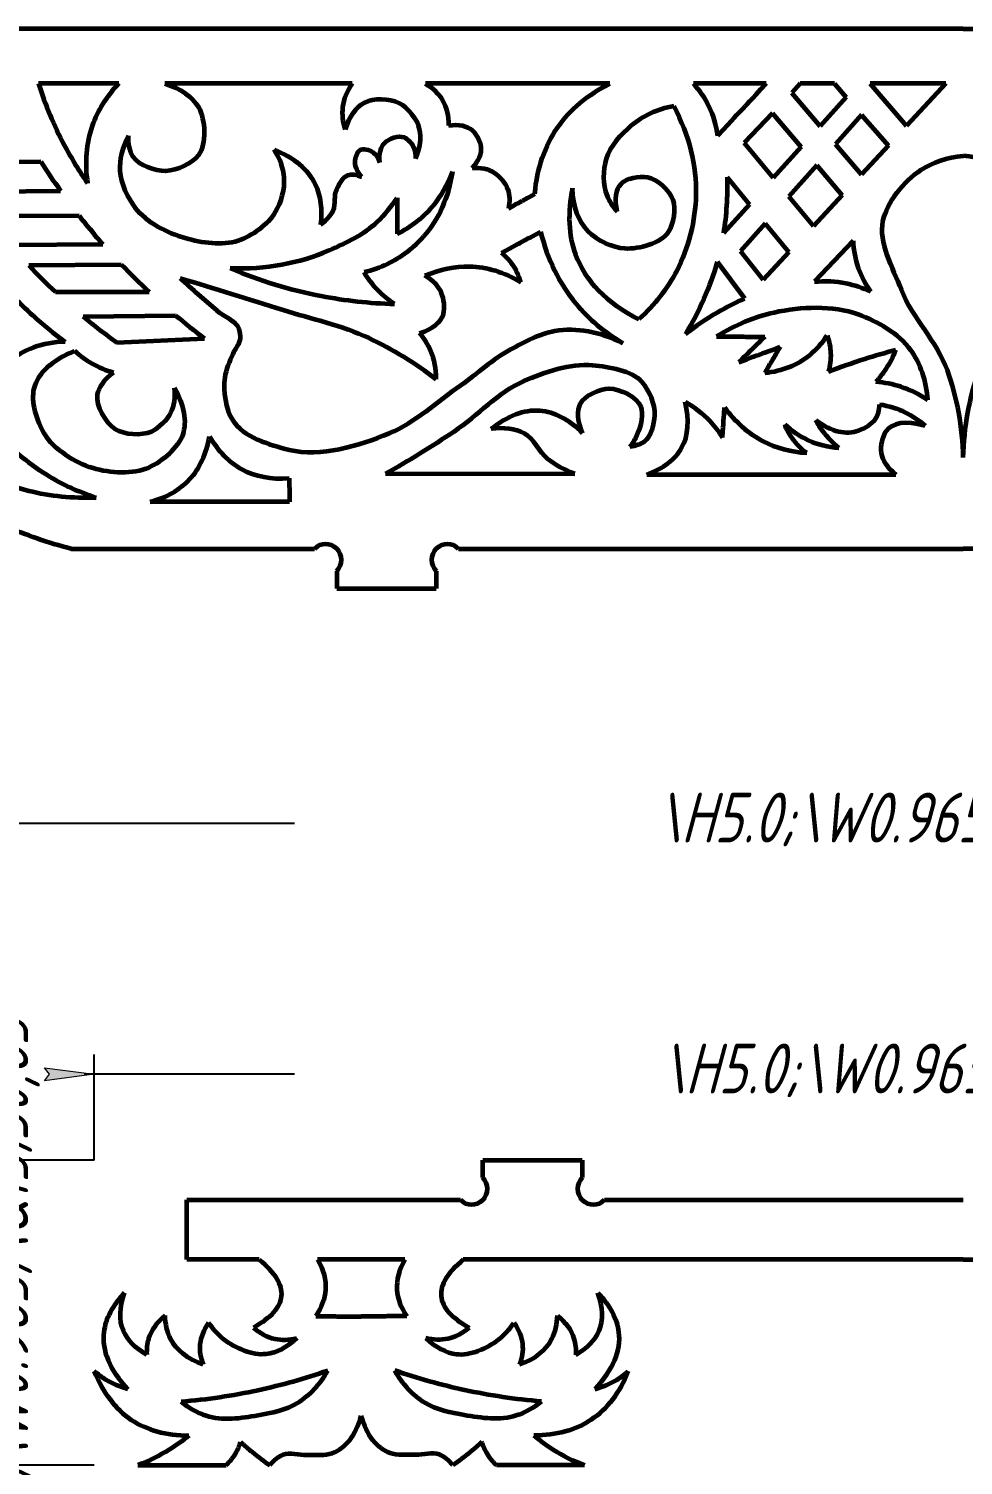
# Model space of a CAD drawing. Header units: millimetres. Extents: x -307 to 244, y -161 to 331.
# Drawn here: x -134.9 to -41, y -161.3 to -17.1 of the extents above; entities that cross this region are included whole.
import ezdxf

# ---------------------------------------------------------------- set-up
doc = ezdxf.new("R2010")
doc.units = ezdxf.units.MM
doc.linetypes.add('K5LT32772', pattern=[0])
doc.linetypes.add('K5LT_THIN', pattern=[0])
doc.styles.add('KDIMTEXTSTYLE', font='GOST_AU.SHX', dxfattribs={"width": 0.96, "oblique": 15, "height": 5})
doc.dimstyles.new('KDIMSTYLE (1.00)', dxfattribs={"dimtxt": 5, "dimasz": 1, "dimexe": 2, "dimexo": 0, "dimgap": 1, "dimtad": 1, "dimtxsty": 'KDIMTEXTSTYLE', "dimsah": 1, "dimcen": 0, "dimdle": 1, "dimadec": 0, "dimazin": 0, "dimtfac": 0.667, "dimtmove": 0, "dimatfit": 3, "dimfxl": 1, "dimtvp": 1, "dimtolj": 1, "dimtzin": 0, "dimarcsym": 0})

# ---------------------------------------------------------------- blocks, each defined once
blk = doc.blocks.new('KDIMARROW_01')
blk.add_hatch(color=0).paths.add_polyline_path([(0, 0), (-5, 0.658262491226197), (-4.5, 6e-16), (-5, -0.6582624912261956)])
at = {"color": 0, "linetype": 'K5LT_THIN', "lineweight": 18}
for p, q in [((-4.5, 6e-16), (-5, 0.658262491226197)), ((-5, 0.658262491226197), (0, 0)), ((0, 0), (-5, -0.6582624912261956)), ((-5, -0.6582624912261956), (-4.5, 6e-16)), ((0, 0), (-1, 0))]:
    blk.add_line(p, q, dxfattribs=at)

msp = doc.modelspace()

# ---------------------------------------------------------------- linework, layer by layer
at = {"color": 30, "linetype": 'K5LT32772', "lineweight": 60, "true_color": 0xff8000}
for p, q in [((-41.00032977843066, -17.06032002640276), (-155.0003297784307, -17.06032002640276)), ((-41.00032977843066, -17.06032002640276), (72.99967022156933, -17.06032002640276)), ((-125.8561323956095, -22.57247214708076), (-133.9100615696955, -22.57247214708079)), ((-102.3941870298553, -22.57247214708079), (-121.2247040874382, -22.57247214708079)), ((-76.49664639583193, -22.57247214708082), (-95.02495341129774, -22.57247214708082)), ((-60.81412405893926, -22.57247214708082), (-68.12123937122438, -22.57247214708082)), ((-57.37336955318005, -22.57247214708082), (-58.23470585561791, -23.48202402117479)), ((-53.9502856030869, -22.57247214708082), (-57.37336955318004, -22.57247214708082)), ((-53.95028560308689, -22.57247214708082), (-52.75461126633053, -23.93907261260375)), ((-42.75403142606953, -22.57247214708079), (-50.35825405908157, -22.57247214708082)), ((-50.35825405908157, -22.57247214708082), (-46.70136596187898, -26.81457072130951)), ((-42.75403142606953, -22.57247214708079), (-46.70136596187898, -26.81457072130951)), ((-58.2347058556179, -23.48202402117479), (-55.3765763685726, -26.83930399544806)), ((-52.75461126633054, -23.93907261260375), (-55.37657636857261, -26.83930399544806)), ((-60.17594349167236, -25.53192755471645), (-63.0198181479356, -28.53499559674782)), ((-60.17594349167236, -25.53192755471645), (-57.27356595502766, -28.93761900614794)), ((-51.21687067396882, -25.69663898730403), (-53.83730006702034, -28.64740314753271)), ((-51.21687067396883, -25.696638987304), (-48.52452178531239, -28.77386924263376)), ((-63.01981814793561, -28.53499559674779), (-60.08773394987863, -32.05045156379083)), ((-53.83730006702035, -28.64740314753271), (-51.24274671072506, -31.69507543276518)), ((-48.52452178531239, -28.77386924263376), (-51.24274671072507, -31.69507543276518)), ((-57.27356595502768, -28.93761900614794), (-60.08773394987863, -32.05045156379086)), ((-142.6458510483504, -30.47940398134236), (-133.6822258453837, -30.39805367510206)), ((-55.7170240553917, -30.76408760799407), (-58.52416932701399, -33.92510529540925)), ((-55.7170240553917, -30.76408760799407), (-53.16402041811962, -33.75981871228817)), ((-64.73859925731568, -31.98352361138274), (-62.4901944076387, -34.70788251498095)), ((-140.7858617187547, -33.41965080090176), (-131.69608490958, -33.34435445561297)), ((-58.524169327014, -33.92510529540925), (-56.06329697403465, -36.87559641812172)), ((-53.16402041811963, -33.75981871228817), (-56.06329697403466, -36.87559641812169)), ((-139.0454220971497, -35.86689850114439), (-129.8377297853825, -35.82871003418234)), ((-62.49019440763872, -34.70788251498095), (-65.09680935767408, -37.59535509601204)), ((-60.91465567811096, -36.61693949213935), (-63.38005368516455, -39.39312880645682)), ((-60.91465567811097, -36.61693949213935), (-58.52120566815107, -39.51704747130879)), ((-136.7239815151687, -38.76712380048519), (-127.4554334134173, -38.69693364214467)), ((-52.0675207987974, -38.35082613679276), (-55.96413099676911, -42.46305072475772)), ((-63.38005368516455, -39.39312880645682), (-61.10052456671169, -42.28897493851582)), ((-58.52120566815107, -39.51704747130879), (-61.10052456671168, -42.28897493851582)), ((-134.8858224422277, -40.82158495370447), (-125.5973713616825, -40.72585250120019)), ((-65.72893582295927, -40.464012053392), (-62.96516587334886, -44.15678202110757)), ((-132.2126710676537, -43.49704083280932), (-122.7896816582035, -43.50123915724458)), ((-129.4357665199622, -45.95129520113829), (-120.1401475562658, -45.84758708484367)), ((-126.0448373163144, -48.58050255622376), (-117.2250205889128, -48.17027852239113)), ((-99.03874008829024, -61.74388979361805), (-80.03875367816984, -61.76661456512494)), ((-72.78474474160369, -61.81841169246098), (-47.78474474160369, -61.81841169246098)), ((-108.6789191860317, -64.5702897882388), (-122.6789191860317, -64.5702897882388)), ((-130.6579272484663, -69.2850199942701), (-106.1976607551216, -69.2850199942701)), ((-91.70753269458702, -69.2850199942701), (-41.00032977843067, -69.2850199942701)), ((9.706873137725724, -69.2850199942701), (-41.00032977843065, -69.2850199942701)), ((-103.9525967248544, -71.53008402453743), (-103.9525967248544, -73.2850199942701)), ((-93.95259672485435, -71.5300840245374), (-93.95259672485436, -73.2850199942701)), ((-103.9525967248544, -73.2850199942701), (-93.95259672485436, -73.2850199942701)), ((-89.28204696645375, -132.4419993146074), (-89.28204696645375, -130.6870633448746)), ((-89.28204696645375, -130.6870633448746), (-79.28204696645375, -130.6870633448746)), ((-79.28204696645375, -130.6870633448746), (-79.28204696645375, -132.4419993146072)), ((-119.0003297784307, -140.6870633448746), (-119.0003297784307, -134.6870633448746)), ((-119.0003297784307, -134.6870633448746), (-91.52711099672109, -134.6870633448746)), ((-77.03698293618649, -134.6870633448746), (-41.00032977843065, -134.6870633448746)), ((-111.7360368861604, -140.6870633448746), (-119.0003297784307, -140.6870633448746)), ((-97.10038912807201, -140.6870633448746), (-105.873609098268, -140.6870633448746)), ((-41.00032977843064, -140.6870633448746), (-91.23796134017957, -140.6870633448746)), ((-41.00032977843064, -140.6870633448746), (9.237301783318287, -140.6870633448748))]:
    msp.add_line(p, q, dxfattribs=at)
for centre, start, end in [((-105.075128739988, -70.40755200940376), 315, 134.9999999999999), ((-92.83006470972069, -70.40755200940376), 45.00000000000005, 225), ((-90.40457898158746, -133.564531329741), 225, 45), ((-78.15951495132015, -133.564531329741), 134.9999999999999, 314.9999999999999)]:
    msp.add_arc(centre, 1.587500000000019, start, end, dxfattribs=at)
for points, knots in [([(-133.9100615696955, -22.57247214708079), (-133.2312630605905, -24.72475148517648), (-132.3697925553102, -26.78353167420195), (-131.3256500538546, -28.74881271415722), (-130.6278176862907, -30.06227013891342), (-129.8483919910371, -31.33396469432719), (-128.9873729680938, -32.56389638039852)], [0, 0, 0, 0, 1, 1, 1, 2, 2, 2, 2]), ([(-125.8561323956095, -22.57247214708079), (-127.0898789178628, -23.86713911646686), (-127.9759629013609, -25.2775686222819), (-128.5143843461038, -26.80376066452592), (-129.1371205632959, -28.56894863832494), (-129.2947834372926, -30.48899387694914), (-128.9873729680938, -32.56389638039852)], [0, 0, 0, 0, 1, 1, 1, 2, 2, 2, 2]), ([(-121.2247040874382, -22.57247214708079), (-119.5759541737115, -23.09101337495423), (-118.4478380806717, -23.88063686961709), (-117.840355808319, -24.94134263106938), (-117.1315376398491, -26.17898782556406), (-117.0171301804329, -28.67072843952707), (-117.840355808319, -29.76147502860283), (-118.4631398924786, -30.58664323585614), (-120.0182987573709, -31.33428464602051), (-121.12214807898, -31.35109315970431), (-122.206507430717, -31.36760489608446), (-123.8334189119631, -30.823465217257), (-124.4039403496411, -29.91530904129007), (-124.7467594484854, -29.36960950873276), (-124.9005934611726, -28.66881011760202), (-124.8654423877028, -27.81291086789784)], [0, 0, 0, 0, 1, 1, 1, 2, 2, 2, 3, 3, 3, 4, 4, 4, 5, 5, 5, 5]), ([(-102.3941870298553, -22.57247214708079), (-102.9376311829671, -23.33355161896532), (-103.2591078173337, -24.12534757680098), (-103.3586169329552, -24.9478600205878), (-103.4455344871331, -25.66629440168356), (-103.3631045808852, -26.40816355791418), (-103.1113272142116, -27.17346748927963)], [0, 0, 0, 0, 1, 1, 1, 2, 2, 2, 2]), ([(-95.02495341129776, -22.57247214708079), (-94.27081701772012, -23.0293655610102), (-93.70205066460997, -23.59035778135188), (-93.31865435196733, -24.25544880810585), (-92.90412720461879, -24.97454358537985), (-92.70629542962396, -25.81532862910788), (-92.72515902698282, -26.77780393928998)], [0, 0, 0, 0, 1, 1, 1, 2, 2, 2, 2]), ([(-84.0451208418515, -33.63244369631741), (-83.80802668883882, -31.04716203065652), (-83.04386694837433, -28.82471921330887), (-81.75264162045804, -26.96511524427441), (-80.49814815250909, -25.15841196662862), (-78.74614974430037, -23.69419760089741), (-76.49664639583189, -22.57247214708082)], [0, 0, 0, 0, 1, 1, 1, 2, 2, 2, 2]), ([(-68.12123937122438, -22.57247214708082), (-67.49126116060563, -23.26860623383385), (-66.97848113869088, -24.02062612468345), (-66.58289930548014, -24.82853181962963), (-66.13048542036765, -25.75250689525041), (-65.83136374091738, -26.74957916008464), (-65.68553426712933, -27.81974861413232)], [0, 0, 0, 0, 1, 1, 1, 2, 2, 2, 2]), ([(-96.03884125814629, -30.09148617045346), (-95.54317900834974, -29.01442395863151), (-95.4030481677284, -28.03350807428211), (-95.61844873628228, -27.14873851740529), (-95.860799011973, -26.1532715719305), (-96.79646749550949, -24.9773191436405), (-97.69568237372802, -24.52746749872375), (-98.63316434035451, -24.0584719171535), (-100.2679169335663, -24.02225106002365), (-101.182467408012, -24.50273852684938), (-102.0465442278146, -24.95670809319989), (-102.6894974965478, -25.84695108067663), (-103.1113272142116, -27.17346748927963)], [0, 0, 0, 0, 1, 1, 1, 2, 2, 2, 3, 3, 3, 4, 4, 4, 4]), ([(-70.08689612189757, -24.82853181962963), (-71.76468511028601, -25.16857448670484), (-73.1890740600492, -25.82379340359591), (-74.36006297118712, -26.79418857030285), (-75.40049960980512, -27.6563954415862), (-76.50248144051524, -28.86718623151083), (-76.88123141226795, -30.1272587127487), (-77.21824243083516, -31.24846885675305), (-77.25302371214325, -32.73795532078782), (-76.79576807528217, -33.84491387163061), (-76.56403667155517, -34.40590653782345), (-76.222183323612, -34.93293044923584), (-75.77020803145267, -35.42598560586774)], [0, 0, 0, 0, 1, 1, 1, 2, 2, 2, 3, 3, 3, 4, 4, 4, 4]), ([(-70.08689612189757, -24.82853181962963), (-68.5404956379465, -27.80702275091221), (-67.79981338406965, -30.78399565591727), (-67.86484936026699, -33.7594505346448), (-67.92029122354333, -36.2959660483167), (-68.60513849745462, -39.09543780664251), (-69.7877744424473, -41.36568752638021), (-70.71937092149774, -43.15402877748772), (-71.98707708678697, -44.77783218021776), (-73.590892938315, -46.23709773457028)], [0, 0, 0, 0, 1, 1, 1, 2, 2, 2, 3, 3, 3, 3]), ([(-92.72515902698282, -26.77780393928998), (-91.66932165201561, -26.62877471460124), (-90.86150857078668, -26.80187751772172), (-90.3017197832961, -27.29711234865144), (-89.88207560945482, -27.66836382086214), (-89.50706223378472, -28.39359512431054), (-89.46093473956805, -28.95395346423317), (-89.40426213498347, -29.64241415700207), (-89.70100979747572, -30.34306836010876), (-90.3511777270448, -31.05591607355328)], [0, 0, 0, 0, 1, 1, 1, 2, 2, 2, 3, 3, 3, 3]), ([(-124.8654423877028, -27.81291086789784), (-125.5172633419987, -29.02003524358634), (-125.8078386992968, -30.19942934085515), (-125.7371684595972, -31.35109315970431), (-125.6595999444617, -32.61517338276761), (-124.9667939281377, -34.03259187284081), (-124.1988283327248, -35.04310946419801), (-123.0725803527935, -36.5250682951002), (-120.9941393514097, -37.53882330051175), (-119.173583918275, -38.06851171371372), (-117.5164724771768, -38.55064629405047), (-115.4242306571068, -38.85987807459875), (-113.8406714784508, -38.32490173485911), (-112.4413641555714, -37.85217149537402), (-110.8535064698673, -36.73435602456348), (-110.097377169728, -35.45333349803064), (-109.5293021936513, -34.49090968906083), (-109.1402257905518, -33.14404681262184), (-109.2256510978336, -32.01770721468233), (-109.2979769842277, -31.06408454250436), (-109.6398303457549, -30.12398779830457), (-110.2512111824152, -29.19741698208298)], [0, 0, 0, 0, 1, 1, 1, 2, 2, 2, 3, 3, 3, 4, 4, 4, 5, 5, 5, 6, 6, 6, 7, 7, 7, 7]), ([(-99.62454217992764, -30.51187869231748), (-99.71066000339991, -29.60052235910379), (-99.54580019090423, -28.93284011849624), (-99.12996274244057, -28.50883197049481), (-98.7212351803796, -28.09207340950687), (-97.7166064572995, -27.74475723030559), (-97.17637396436658, -27.96479458925901), (-96.81291374739087, -28.11283238275379), (-96.42245466863852, -28.56013632914599), (-96.23667303314112, -28.95395346423317), (-96.07945270276412, -29.28722677147235), (-96.01350877776585, -29.66640434021244), (-96.03884125814629, -30.09148617045346)], [0, 0, 0, 0, 1, 1, 1, 2, 2, 2, 3, 3, 3, 4, 4, 4, 4]), ([(-110.2512111824152, -29.19741698208298), (-108.2192939864601, -30.01130036199035), (-106.8393720957706, -31.18077278716083), (-106.111445510347, -32.70583425759446), (-105.5621951356336, -33.85655549909035), (-105.3841465239882, -35.20972494759525), (-105.5772996754108, -36.76534260310916)], [0, 0, 0, 0, 1, 1, 1, 2, 2, 2, 2]), ([(-101.4347025626629, -31.94615962703125), (-101.8875943090526, -31.4561705633692), (-102.1085065772859, -30.96159093721505), (-102.0974393673631, -30.46242074856877), (-102.0883698624271, -30.05335409840248), (-101.908659644383, -29.38955973393826), (-101.602859929876, -29.22597215485106), (-101.3153207120012, -29.07215302973975), (-100.6922826851555, -29.22191625942475), (-100.3664113361583, -29.42380392984592), (-100.0236906794903, -29.63613028253951), (-99.7764009607467, -29.99882187003004), (-99.62454217992764, -30.51187869231748)], [0, 0, 0, 0, 1, 1, 1, 2, 2, 2, 3, 3, 3, 4, 4, 4, 4]), ([(-41.00032977843067, -60.12626493441343), (-41.07241452051692, -57.03397924020234), (-41.60564903349207, -54.10990197846618), (-42.60003331735614, -51.35403314920495), (-43.63568877943956, -48.48378403915365), (-46.08467040964111, -46.14868963587938), (-47.20767021463737, -43.29066857896279), (-48.0731758665118, -41.08796705850642), (-49.52599211018811, -38.47856020780756), (-49.06844665392401, -36.37921323304096), (-48.65948004414714, -34.50275964081018), (-46.97105984299129, -32.34213763112206), (-45.25828537347992, -31.23992592453496), (-44.05681563168206, -30.466751149868), (-42.63749709999897, -29.99417300655711), (-41.00032977843066, -29.82219149460227)], [0, 0, 0, 0, 1, 1, 1, 2, 2, 2, 3, 3, 3, 4, 4, 4, 5, 5, 5, 5]), ([(-41.00032977843065, -60.12626493441343), (-40.92824503634441, -57.03397924020234), (-40.39501052336925, -54.10990197846618), (-39.40062623950519, -51.35403314920495), (-38.36497077742176, -48.48378403915365), (-35.91598914722022, -46.14868963587938), (-34.79298934222395, -43.29066857896279), (-33.92748369034952, -41.08796705850642), (-32.47466744667322, -38.47856020780756), (-32.93221290293731, -36.37921323304096), (-33.34117951271418, -34.50275964081018), (-35.02959971387003, -32.34213763112206), (-36.7423741833814, -31.23992592453496), (-37.94384392517926, -30.466751149868), (-39.36316245686235, -29.99417300655711), (-41.00032977843066, -29.82219149460227)], [0, 0, 0, 0, 1, 1, 1, 2, 2, 2, 3, 3, 3, 4, 4, 4, 5, 5, 5, 5]), ([(-105.5772996754108, -36.76534260310916), (-105.0077551742343, -36.34634136188703), (-104.5863736168364, -35.85769660966392), (-104.3131550032172, -35.2994083464398), (-104.0073220089583, -34.67447665185412), (-104.255009945166, -33.79307829092158), (-103.9525967248544, -33.16282509159541), (-103.7026676905616, -32.64195310952678), (-103.3257681506684, -31.93024684608179), (-102.8294166317975, -31.76811102246086), (-102.4396976448553, -31.64080727395549), (-101.9747929551437, -31.7001568088123), (-101.4347025626629, -31.94615962703125)], [0, 0, 0, 0, 1, 1, 1, 2, 2, 2, 3, 3, 3, 4, 4, 4, 4]), ([(-92.329694851216, -31.4027166172433), (-92.7277031622014, -34.02618372902703), (-93.6921330653012, -36.20233325397018), (-95.22298456051544, -37.9311651920728), (-96.20270806032865, -39.03759340034892), (-97.4998811789554, -40.04994134634705), (-98.85814342604552, -40.70081004200048), (-99.59777376560028, -41.05523514319361), (-100.3808577432809, -41.32890261117018), (-101.2073953590875, -41.52181244593018)], [0, 0, 0, 0, 1, 1, 1, 2, 2, 2, 3, 3, 3, 3]), ([(-97.86898455107135, -37.65914650145493), (-96.44641808198249, -36.93961457553397), (-95.2594274320135, -36.01639962555808), (-94.30801260116434, -34.88950165152724), (-93.4625406558003, -33.88808713554761), (-92.80310140581751, -32.72582545745297), (-92.329694851216, -31.4027166172433)], [0, 0, 0, 0, 1, 1, 1, 2, 2, 2, 2]), ([(-90.3511777270448, -31.05591607355328), (-89.48516082116517, -30.98556232424394), (-88.75153465555934, -31.13393615549006), (-88.15029923022728, -31.50103756729166), (-87.56188888368784, -31.86030826198501), (-86.99513075906766, -32.55116801322319), (-86.76547680526345, -33.20733662662209), (-86.56633476402237, -33.77632642586582), (-86.54160579214803, -34.41103670397425), (-86.69128988964039, -35.11146746094738)], [0, 0, 0, 0, 1, 1, 1, 2, 2, 2, 3, 3, 3, 3]), ([(-80.25703322320669, -33.07574383875846), (-80.7740481067199, -35.56593752296888), (-80.67434088023649, -37.78798428459945), (-79.95791154375642, -39.74188412365015), (-78.98138276085031, -42.40514668785943), (-76.85904322570316, -44.57021789149948), (-73.590892938315, -46.23709773457028)], [0, 0, 0, 0, 1, 1, 1, 2, 2, 2, 2]), ([(-75.77020803145267, -35.42598560586774), (-76.03519310209862, -34.1497430505953), (-75.90699809661993, -33.22389023324922), (-75.3856230150166, -32.64842715382952), (-74.87687211978883, -32.086897907121), (-73.53069744530077, -31.82301628546836), (-72.73625956845709, -31.9647204579432), (-71.74299910340193, -32.14188868765027), (-70.50741158503438, -33.28387164415074), (-70.17235945888336, -34.22949888806667), (-69.850969128341, -35.13656805364189), (-70.12858985730058, -36.68023479088646), (-70.64240781230521, -37.47710569352671), (-71.37308055453178, -38.61029273372554), (-73.57091244626089, -39.23648983042702), (-75.00103799858056, -39.14364076474965), (-76.2431755631541, -39.06299657786246), (-77.80746478404994, -38.33074747745172), (-78.67596148896956, -37.43437402503383), (-79.66950530297918, -36.40893973881549), (-80.19652921439155, -34.95606301005702), (-80.25703322320669, -33.07574383875846)], [0, 0, 0, 0, 1, 1, 1, 2, 2, 2, 3, 3, 3, 4, 4, 4, 5, 5, 5, 6, 6, 6, 7, 7, 7, 7]), ([(-114.6500650041501, -41.10636570193267), (-111.057323624134, -41.22404074772166), (-107.7337496721538, -40.62065381001096), (-104.6793431482096, -39.29620488880062), (-102.9950593467844, -38.56586731051092), (-101.2079969001053, -37.70871757461157), (-99.87203082480973, -36.44742721567476), (-99.12625688488447, -35.74333936661324), (-98.463520412317, -34.94212064604659), (-97.8838214071073, -34.04377105397481)], [0, 0, 0, 0, 1, 1, 1, 2, 2, 2, 3, 3, 3, 3]), ([(-129.8377297859098, -35.82871003351022), (-129.2552052505524, -36.5711382505859), (-128.6575218156653, -37.30064613442693), (-128.0446794812485, -38.0172336850334), (-127.8497970316362, -38.24510687423921), (-127.6533816756924, -38.47167352660961), (-127.4554334134173, -38.69693364214464)], [0, 0, 0, 0, 1, 1, 1, 2, 2, 2, 2]), ([(-83.47536528458627, -37.44268398552859), (-82.780918527684, -40.23818064732686), (-81.59392778338146, -42.64777185826102), (-79.91439305167866, -44.67145761833109), (-78.63203243064996, -46.21658489618102), (-77.06253597905095, -47.53674286166492), (-75.20590369688165, -48.63193151478276)], [0, 0, 0, 0, 1, 1, 1, 2, 2, 2, 2]), ([(-52.0675207987974, -38.35082613679276), (-52.03004947426189, -39.31792302520375), (-51.85710122018627, -40.23775240325264), (-51.54867603657053, -41.11031427093945), (-51.2564500385573, -41.9370472232354), (-50.84260449330127, -42.72134746592502), (-50.30713940080246, -43.46321499900836)], [0, 0, 0, 0, 1, 1, 1, 2, 2, 2, 2]), ([(-85.46950973501457, -42.49926455625743), (-85.6516337387315, -41.85592678352941), (-85.92464160992108, -41.27430131882116), (-86.28853334858331, -40.7543881621327), (-86.59291279047105, -40.31950366312017), (-86.96087992120484, -39.92779671750034), (-87.39243474078468, -39.57926732527318)], [0, 0, 0, 0, 1, 1, 1, 2, 2, 2, 2]), ([(-138.5903506002725, -41.60194815535982), (-137.3074858241644, -43.12880946199502), (-135.9305765607734, -44.55319835515809), (-134.4596228100997, -45.875114834849), (-133.425906164273, -46.80409514359297), (-132.3457445869577, -47.68246829437686), (-131.2191380781537, -48.51023428720066)], [0, 0, 0, 0, 1, 1, 1, 2, 2, 2, 2]), ([(-114.6500650041501, -41.10636570193267), (-111.6710827306659, -42.36584383801375), (-108.6244732746841, -43.29565321743678), (-105.5102366362047, -43.89579384020175), (-103.0977073161424, -44.36070932886153), (-100.6445932087285, -44.62778223571706), (-98.15089431396285, -44.69701256076837)], [0, 0, 0, 0, 1, 1, 1, 2, 2, 2, 2]), ([(-98.15089431396285, -44.69701256076837), (-98.74899867051859, -44.30452158272294), (-99.2930360733725, -43.85940007129702), (-99.78300652252454, -43.36164802649063), (-100.3236253026381, -42.81244326581995), (-100.7984215814924, -42.19916473896646), (-101.2073953590875, -41.52181244593018)], [0, 0, 0, 0, 1, 1, 1, 2, 2, 2, 2]), ([(-95.0841347638652, -41.85828955433405), (-93.57233247028924, -41.20186350540303), (-92.07672413246802, -40.89324591188435), (-90.59730975040156, -40.93243677377805), (-88.86586150750442, -40.97830421280395), (-87.15659483570877, -41.50058014029707), (-85.46950973501457, -42.49926455625743)], [0, 0, 0, 0, 1, 1, 1, 2, 2, 2, 2]), ([(-119.6947019338569, -42.10936911766055), (-118.4834482807896, -43.21909448532185), (-117.2527761303892, -44.30618821817555), (-116.0026854826556, -45.37065031622166), (-115.2709358076663, -45.99374096624439), (-114.0631709771903, -46.35021371920053), (-113.7874756119348, -47.21665854182228), (-113.6908436076445, -47.52034989963445), (-113.63805918833, -47.89744333679414), (-113.6681137005443, -48.22028042415317), (-113.7182963410714, -48.75932818471085), (-114.1834017538281, -49.22263936105904), (-114.4028116871351, -49.73953645014316), (-114.7241199936846, -50.49649091364796), (-115.0865177323013, -51.28738785804683), (-115.2027485848953, -52.07781353590394), (-115.408795153042, -53.47902926015152), (-115.0877961369024, -55.25875542374692), (-114.4028116871351, -56.38516606230542), (-113.4044518758939, -58.02690130589122), (-110.7106674956346, -58.86555731109044), (-108.7417197952931, -59.33877922326644), (-105.5880385139185, -60.09674302601596), (-101.7235532806105, -58.96363311470219), (-98.65020816200968, -57.67737182022586), (-96.0654348074409, -56.59558835866355), (-93.86144996808362, -54.52097492687429), (-91.51230968968723, -52.87775043366423), (-89.81464007276256, -51.69022990900086), (-88.27867286085666, -50.2242490397216), (-86.4665538730455, -49.24726758998298), (-85.06736994084463, -48.49291494772976), (-83.55288893141959, -47.64904184932618), (-82.03613413160399, -47.40125936438235), (-79.84291815141742, -47.04296776335681), (-77.56617467317665, -47.45319181349029), (-75.20590369688165, -48.63193151478276)], [0, 0, 0, 0, 1, 1, 1, 2, 2, 2, 3, 3, 3, 4, 4, 4, 5, 5, 5, 6, 6, 6, 7, 7, 7, 8, 8, 8, 9, 9, 9, 10, 10, 10, 11, 11, 11, 12, 12, 12, 12]), ([(-119.6947019338569, -42.10936911766055), (-116.2315938191201, -43.13360658660852), (-112.7800143484949, -44.19411146065602), (-109.3399635219813, -45.29088373980306), (-106.4603167412626, -46.20898551274348), (-103.4422646233879, -46.84279194048841), (-100.7252584691784, -48.12142968572402), (-98.34953251765495, -49.23945912752239), (-96.09197860288027, -50.61370969546954), (-93.95259672485436, -52.24418138956545)], [0, 0, 0, 0, 1, 1, 1, 2, 2, 2, 3, 3, 3, 3]), ([(-95.61828059880133, -47.62706457164444), (-94.29562250395163, -47.20681198689019), (-93.50033870526894, -46.56583698496681), (-93.23242920275322, -45.7041395658743), (-93.04469754128536, -45.1003241481688), (-93.17320393348628, -44.1867998945207), (-93.44608753672767, -43.56755622612971), (-93.74695597961896, -42.88480769867687), (-94.29297172199814, -42.31505214141166), (-95.0841347638652, -41.85828955433405)], [0, 0, 0, 0, 1, 1, 1, 2, 2, 2, 3, 3, 3, 3]), ([(-55.96413099676911, -42.46305072475772), (-54.87595326531297, -42.3584882612065), (-53.81778896593565, -42.41136088458927), (-52.78963809863718, -42.62166859490605), (-51.94172566722963, -42.79510862950625), (-51.11422610128473, -43.07562409754036), (-50.30713940080246, -43.46321499900836)], [0, 0, 0, 0, 1, 1, 1, 2, 2, 2, 2]), ([(-68.9228845686771, -47.73612713650812), (-67.88469515029755, -46.91581773963875), (-66.7981713743391, -46.17798358038462), (-65.66331324080177, -45.52262465874571), (-64.79271281780744, -45.01986952351703), (-63.88882882498483, -44.55037367037815), (-62.96516587334892, -44.15678202110757)], [0, 0, 0, 0, 1, 1, 1, 2, 2, 2, 2]), ([(-44.54942089901073, -54.37902269992597), (-44.71448805671409, -52.38389052612956), (-45.28880172690095, -50.70197192058231), (-46.27236190957132, -49.33326688328424), (-47.44981860240651, -47.69473887546229), (-49.64382393210632, -46.46148707786821), (-51.56425215629312, -45.76431764712302), (-54.10122963426761, -44.84332350537017), (-57.30706672889931, -44.98785311881903), (-59.994356386536, -45.57971682456295), (-61.99010943565776, -46.01927263948829), (-63.91816247128508, -46.81920953724858), (-65.77851549341797, -47.97952751784379)], [0, 0, 0, 0, 1, 1, 1, 2, 2, 2, 3, 3, 3, 4, 4, 4, 4]), ([(-131.2191380781537, -48.51023428720066), (-132.3539467226728, -48.51737035382081), (-133.422238392545, -48.7072888729092), (-134.4240130877706, -49.07998984446587), (-135.3469793398679, -49.42337086667592), (-136.2134825832088, -49.92190697928299), (-137.0235228177932, -50.57559818228708)], [0, 0, 0, 0, 1, 1, 1, 2, 2, 2, 2]), ([(-93.95259672485436, -52.24418138956545), (-93.95390871679595, -51.2253884953335), (-94.1411695440445, -50.27984492817777), (-94.51437920659997, -49.40755068809827), (-94.78475342765786, -48.77561132704344), (-95.15272055839165, -48.18211595489217), (-95.61828059880133, -47.62706457164444)], [0, 0, 0, 0, 1, 1, 1, 2, 2, 2, 2]), ([(-60.94983738161778, -51.6253919601248), (-59.16132788539708, -51.4258226175009), (-57.65147559864811, -50.82757925860037), (-56.42028052137086, -49.83066188342318), (-55.75489171163225, -49.29188644651691), (-55.17089224222934, -48.63666752962584), (-54.66828211316214, -47.86500513274999)], [0, 0, 0, 0, 1, 1, 1, 2, 2, 2, 2]), ([(-54.66828211316214, -47.86500513274999), (-54.46275798568305, -48.45992924418897), (-54.34880686970199, -49.0581726030895), (-54.32642876521898, -49.65973520945158), (-54.30377084752806, -50.26881968446742), (-54.37499029501623, -50.88130693286558), (-54.54008710768345, -51.49719695464611)], [0, 0, 0, 0, 1, 1, 1, 2, 2, 2, 2]), ([(-120.2466699397019, -53.11649076313279), (-119.2661451781626, -54.9113316124043), (-118.993137306973, -56.47815939488365), (-119.4276463261332, -57.81697411057087), (-119.8587658644164, -59.14534511467465), (-121.4771958866062, -60.5200447523041), (-122.8105699473955, -61.12867828717498), (-124.3953772170662, -61.85208132837244), (-126.7285980316216, -61.71319691481833), (-128.4369060753895, -61.19989773183312), (-130.2517086653331, -60.65459989161292), (-132.3548073564733, -59.34155380260637), (-133.315438034473, -57.7457546659127), (-134.0665090192537, -56.49807597257288), (-134.6832356229616, -54.49730567529625), (-134.3481199820162, -53.18771020779093), (-133.9506450780112, -51.63442152432728), (-132.5974756295063, -50.37621133536658), (-130.2886116365015, -49.41307964090882)], [0, 0, 0, 0, 1, 1, 1, 2, 2, 2, 3, 3, 3, 4, 4, 4, 5, 5, 5, 6, 6, 6, 6]), ([(-130.2886116365015, -49.41307964090882), (-129.7348116871503, -49.91146112296965), (-129.141316314999, -50.33877779091858), (-128.5081255200477, -50.69502964475558), (-127.8401126228155, -51.07087344242839), (-127.127918176234, -51.36762112850403), (-126.3715421803031, -51.58527270298248)], [0, 0, 0, 0, 1, 1, 1, 2, 2, 2, 2]), ([(-54.54008710768345, -51.49719695464611), (-53.3419227755475, -51.03061030137366), (-52.13119216824879, -50.60329361644469), (-50.90789528578733, -50.21524689985924), (-49.87701534109887, -49.88823750135148), (-48.83721140777174, -49.5891158219012), (-47.78848348580597, -49.31788186150843)], [0, 0, 0, 0, 1, 1, 1, 2, 2, 2, 2]), ([(-47.78848348580597, -49.31788186150843), (-48.06603849042062, -50.01426371541029), (-48.40789183836379, -50.66948263230137), (-48.81404352963546, -51.28353861218162), (-49.10333424378084, -51.72091385094672), (-49.42524557997318, -52.13740580499461), (-49.77977753821251, -52.53301447432534)], [0, 0, 0, 0, 1, 1, 1, 2, 2, 2, 2]), ([(-126.3715421803031, -51.58527270298248), (-127.3253902821228, -52.30232814292543), (-127.871406024502, -53.05013231183605), (-128.0095894074406, -53.82868520971431), (-128.2013305058244, -54.90899301962929), (-127.1749168433115, -56.64635319332578), (-126.2291032909868, -57.24721855330563), (-125.3270053136252, -57.82031187024126), (-123.5883673412334, -57.94987966611225), (-122.5613018910919, -57.49648660960918), (-121.8014245848215, -57.16104246200416), (-120.9831866569331, -56.37765659295147), (-120.6027671629927, -55.60917132616814), (-120.2505872731476, -54.89773287226552), (-120.1318881987174, -54.06683935125375), (-120.2466699397019, -53.11649076313279)], [0, 0, 0, 0, 1, 1, 1, 2, 2, 2, 3, 3, 3, 4, 4, 4, 5, 5, 5, 5]), ([(-99.03874008829024, -61.74388979361805), (-96.68645377713692, -60.41081733047247), (-94.38919909638945, -58.99554435751199), (-92.14697604604788, -57.49807087473658), (-89.76722047359976, -55.90874600151076), (-87.76986113897144, -53.56619957732471), (-85.1936783962855, -52.45231505809485), (-83.05415160783775, -51.52723092930171), (-80.51983616052823, -50.63529777453758), (-78.24038074652313, -50.8524412625743), (-76.57154430708295, -51.0114164999035), (-74.33180782922176, -51.34235491629261), (-73.29547474145521, -52.53606759932231), (-72.5824556997827, -53.35736712486431), (-71.96670223392664, -54.78118163578301), (-72.025486387001, -55.89819707921603), (-72.07202348275185, -56.78249415466195), (-72.3645161261092, -58.0357953490666), (-73.07155771484136, -58.54414220257695), (-73.44392237453022, -58.81186394077162), (-73.91568003218372, -58.97595356082499), (-74.48683068780184, -59.0364110627371)], [0, 0, 0, 0, 1, 1, 1, 2, 2, 2, 3, 3, 3, 4, 4, 4, 5, 5, 5, 6, 6, 6, 7, 7, 7, 7]), ([(-79.24577327446768, -57.66489334990558), (-79.77022194246791, -56.41717586107424), (-79.83859261477335, -55.42580111264536), (-79.450885291384, -54.69076910461897), (-79.03032966279962, -53.89346188467061), (-77.52781305129358, -53.21766518208679), (-76.57931705455555, -53.20370698197567), (-75.50849119043106, -53.18794855837979), (-73.77766241747291, -54.05783640002275), (-73.40008079235263, -54.99843712999345), (-73.1060440264493, -55.73091768054667), (-73.39484485209509, -56.96311614563314), (-73.75902682195618, -57.8187273625928), (-73.94074491351269, -58.24565689323251), (-74.18334620212791, -58.65155145994729), (-74.48683068780184, -59.0364110627371)], [0, 0, 0, 0, 1, 1, 1, 2, 2, 2, 3, 3, 3, 4, 4, 4, 5, 5, 5, 5]), ([(-44.54942089901073, -54.37902269992597), (-45.40440657898309, -53.78824858577158), (-46.30689948927673, -53.33700213062477), (-47.25689962989165, -53.02528333448549), (-48.06360268600798, -52.76058389419731), (-48.90456198878159, -52.59649427414394), (-49.77977753821251, -52.53301447432534)], [0, 0, 0, 0, 1, 1, 1, 2, 2, 2, 2]), ([(-72.78474474160369, -61.81841169246098), (-71.11194245046018, -61.20701478427131), (-69.94964102126771, -60.31819604430061), (-69.29784045402627, -59.15195547254888), (-68.61049642759562, -57.92211841707163), (-68.49084775106111, -56.38377829019925), (-68.93889442442273, -54.53693509193175)], [0, 0, 0, 0, 1, 1, 1, 2, 2, 2, 2]), ([(-68.93889442442273, -54.53693509193175), (-68.00264434836966, -55.05452699378208), (-67.18219628070439, -55.68695571260739), (-66.47755022142692, -56.43422124840765), (-65.99619468413086, -56.94469086468112), (-65.56887798222186, -57.508748911201), (-65.19560011569993, -58.12639538796728)], [0, 0, 0, 0, 1, 1, 1, 2, 2, 2, 2]), ([(-55.81172534177841, -56.38294324417859), (-54.22248507641705, -57.53373480861498), (-52.78670095800283, -57.87558817014218), (-51.50437298653574, -57.40850332876016), (-50.90701396821323, -57.19091676079185), (-50.1586312381659, -56.77767232786124), (-49.81219884697612, -56.22910923149135), (-49.5613990624889, -55.83197689096536), (-49.42465771787803, -55.3533821848273), (-49.40197481314348, -54.79332511307712)], [0, 0, 0, 0, 1, 1, 1, 2, 2, 2, 3, 3, 3, 3]), ([(-49.40197481314348, -54.79332511307712), (-48.47487833591989, -54.9298037027306), (-47.6107896122374, -55.19654595892047), (-46.80970864209606, -55.59355188164676), (-46.10359576688013, -55.94349277903763), (-45.44643703176659, -56.39464258205487), (-44.83823243675543, -56.94700129069849)], [0, 0, 0, 0, 1, 1, 1, 2, 2, 2, 2]), ([(-128.1275296365563, -64.16576099548627), (-130.4707069044546, -64.25376028736173), (-132.7259893186295, -64.02823204594424), (-134.8933768790808, -63.48917627123382), (-137.9395097778758, -62.73156579141317), (-141.3155064302692, -61.55492745051748), (-143.5109296827173, -59.35844848106098), (-144.4877299638565, -58.38117848426694), (-145.3304933923113, -57.24166736973649), (-146.0392199680817, -55.93991513746963)], [0, 0, 0, 0, 1, 1, 1, 2, 2, 2, 3, 3, 3, 3]), ([(-88.42453603147288, -57.25466931607292), (-86.75647303959785, -55.90431849860252), (-85.13266957234367, -55.28898244785358), (-83.55312562971034, -55.40866116382608), (-82.07878113484126, -55.52036913932747), (-80.64299701642705, -56.2724465346873), (-79.24577327446768, -57.66489334990558)], [0, 0, 0, 0, 1, 1, 1, 2, 2, 2, 2]), ([(-64.99048809878362, -55.1009931384516), (-63.88439386841073, -56.59113311711107), (-62.58535109460738, -57.71924921015082), (-61.09335977737358, -58.48534141757085), (-59.7881461379181, -59.15552896266934), (-58.33526935142752, -59.5486603284256), (-56.73472941790183, -59.66473551483966)], [0, 0, 0, 0, 1, 1, 1, 2, 2, 2, 2]), ([(-138.9172755022664, -56.68771930638025), (-137.3092977435325, -58.66657587494237), (-135.4813319973065, -60.3164930095229), (-133.4333782635887, -61.63747071012185), (-131.8040122986761, -62.68844958250924), (-130.0353960896653, -63.53121301096405), (-128.1275296365563, -64.16576099548627)], [0, 0, 0, 0, 1, 1, 1, 2, 2, 2, 2]), ([(-80.03875367816984, -61.76661456512494), (-81.0321999495131, -61.39269259941429), (-81.9301745774715, -60.89717826623553), (-82.73267756204507, -60.28007156558863), (-83.64134226094369, -59.58132890031416), (-84.12001050865108, -58.21708369523543), (-85.09146575658272, -57.71617135413464), (-86.02973377086573, -57.23237137609638), (-87.14075719582912, -57.07853736340914), (-88.42453603147288, -57.25466931607292)], [0, 0, 0, 0, 1, 1, 1, 2, 2, 2, 3, 3, 3, 3]), ([(-56.73472941790183, -59.66473551483966), (-57.30153870289937, -59.25162916800267), (-57.78013340903745, -58.7730344618646), (-58.17051353631606, -58.22895139642546), (-58.48366918888314, -57.79249811537335), (-58.74005921002854, -57.31390340923528), (-58.93968359975225, -56.79316727801123)], [0, 0, 0, 0, 1, 1, 1, 2, 2, 2, 2]), ([(-58.93968359975225, -56.79316727801123), (-58.21657656651969, -57.46484741893931), (-57.43031383500714, -57.99472012930647), (-56.5808954052146, -58.38278540911267), (-55.63384378534571, -58.81545538537526), (-54.60828370076413, -59.07184540652065), (-53.50421515146984, -59.15195547254888)], [0, 0, 0, 0, 1, 1, 1, 2, 2, 2, 2]), ([(-53.50421515146984, -59.15195547254888), (-54.11042889836964, -58.6652393139633), (-54.64030160873678, -58.1182739355198), (-55.0938332825713, -57.51105933721834), (-55.35928272875983, -57.15566017077438), (-55.59858008182888, -56.77962147309447), (-55.81172534177841, -56.38294324417859)], [0, 0, 0, 0, 1, 1, 1, 2, 2, 2, 2]), ([(-44.83823243675543, -56.94700129069849), (-46.82280400082364, -56.41865378464502), (-48.13893944270335, -56.60667313348497), (-48.78663876239454, -57.51105933721834), (-49.14431817102192, -58.01048910761912), (-49.35389362874139, -58.99753918275502), (-49.24814080045626, -59.66473551483969), (-49.12312275465093, -60.45347642095339), (-48.63532406836674, -61.17136848016048), (-47.78474474160369, -61.81841169246098)], [0, 0, 0, 0, 1, 1, 1, 2, 2, 2, 3, 3, 3, 3]), ([(-122.6789191860317, -64.5702897882388), (-121.0307118580622, -64.12305213537479), (-119.7142081343621, -63.37097474001496), (-118.7294080149313, -62.31405760215932), (-117.7012145721881, -61.21056944326867), (-117.0346005172101, -59.77478532485443), (-116.7295658499972, -58.00670524691662)], [0, 0, 0, 0, 1, 1, 1, 2, 2, 2, 2]), ([(-116.7295658499972, -58.00670524691662), (-115.8620953231704, -59.49106230419952), (-114.7852572343597, -60.58499306108655), (-113.4990515835652, -61.28849751757772), (-112.1423727126846, -62.03054808398781), (-110.5527545815831, -62.33821610936229), (-108.7301971902608, -62.21150159370114)], [0, 0, 0, 0, 1, 1, 1, 2, 2, 2, 2]), ([(-130.6579272484663, -69.2850199942701), (-132.9616555350417, -68.71401776289773), (-135.1659068184566, -67.93117240725991), (-137.2706810987109, -66.93648392735668), (-139.2723725834186, -65.99051101290306), (-140.9273781175079, -64.05504871813395), (-143.0058404566811, -63.52376241110687), (-144.8271851532086, -63.05819924962742), (-147.3353456843062, -62.62756365517592), (-148.8539952125382, -63.52376241110687), (-149.9148062964352, -64.14977753572418), (-150.7654469881962, -65.21307840042547), (-151.4059172878213, -66.71366500521074)], [0, 0, 0, 0, 1, 1, 1, 2, 2, 2, 3, 3, 3, 4, 4, 4, 4]), ([(-111.7360368861604, -140.6870633448746), (-110.1525247571464, -141.9824683548434), (-109.4141214375646, -143.2019153983483), (-109.5208269274152, -144.3454044753895), (-109.6265481351123, -145.4783456800321), (-110.5618590065825, -146.5367237714326), (-112.3267595418259, -147.5205387495911)], [0, 0, 0, 0, 1, 1, 1, 2, 2, 2, 2]), ([(-105.873609098268, -140.6870633448746), (-105.2755004983871, -141.7118694828009), (-105.0088548658004, -142.7204610106787), (-105.0736722005077, -143.7128379285078), (-105.1321408013296, -144.6080134264719), (-105.4603200414364, -145.4899951342589), (-106.0582099208281, -146.3587830518687)], [0, 0, 0, 0, 1, 1, 1, 2, 2, 2, 2]), ([(-97.10038912807201, -140.6870633448746), (-97.6984977279529, -141.7118694828009), (-97.96514336053966, -142.7204610106787), (-97.90032602583227, -143.7128379285078), (-97.84185742501043, -144.6080134264719), (-97.51367818490364, -145.4899951342589), (-96.91578830551194, -146.3587830518687)], [0, 0, 0, 0, 1, 1, 1, 2, 2, 2, 2]), ([(-91.23796134017957, -140.6870633448746), (-92.82147346919366, -141.9824683548434), (-93.5598767887754, -143.2019153983483), (-93.45317129892484, -144.3454044753895), (-93.34745009122773, -145.4783456800321), (-92.41213921975748, -146.5367237714326), (-90.64723868451415, -147.5205387495911)], [0, 0, 0, 0, 1, 1, 1, 2, 2, 2, 2]), ([(-125.2566954670746, -144.0205059661079), (-126.486047729168, -145.3089336761444), (-127.1834286143949, -146.6216506365715), (-127.3488381227553, -147.9586568473892), (-127.5790133542281, -149.8191648502599), (-126.7790764564678, -151.7267066833806), (-124.9490274294745, -153.6812823467512)], [0, 0, 0, 0, 1, 1, 1, 2, 2, 2, 2]), ([(-123.0414855963539, -150.23540032563), (-124.2020957967641, -149.5833470345912), (-124.9815214920177, -148.783410136831), (-125.3797626821146, -147.8355896323492), (-125.8334444848054, -146.7558195688964), (-125.792422079792, -145.4841250134826), (-125.2566954670746, -144.0205059661079)], [0, 0, 0, 0, 1, 1, 1, 2, 2, 2, 2]), ([(-79.93251262998618, -150.23540032563), (-78.77190242957596, -149.5833470345912), (-77.99247673432237, -148.783410136831), (-77.59423554422537, -147.8355896323492), (-77.1405537415346, -146.7558195688964), (-77.18157614654797, -145.4841250134826), (-77.71730275926541, -144.0205059661079)], [0, 0, 0, 0, 1, 1, 1, 2, 2, 2, 2]), ([(-77.71730275926541, -144.0205059661079), (-76.48795049717205, -145.3089336761444), (-75.79056961194513, -146.6216506365715), (-75.6251601035847, -147.9586568473892), (-75.39498487211193, -149.8191648502599), (-76.1949217698722, -151.7267066833806), (-78.02497079686552, -153.6812823467512)], [0, 0, 0, 0, 1, 1, 1, 2, 2, 2, 2]), ([(-121.1954773707532, -146.2972494443487), (-122.0337617653824, -146.9675390060615), (-122.5875642330626, -147.7469647013151), (-122.8568847737938, -148.6355265301095), (-123.0080963012218, -149.1344145502414), (-123.0696299087418, -149.6677058154149), (-123.0414855963539, -150.23540032563)], [0, 0, 0, 0, 1, 1, 1, 2, 2, 2, 2]), ([(-117.3803937045119, -151.2199380459504), (-118.9539768533459, -150.6679740734454), (-120.0410705861997, -149.8065035681651), (-120.641674903073, -148.6355265301095), (-120.9885097862869, -147.9593147999734), (-121.173110608847, -147.1798891047198), (-121.1954773707532, -146.2972494443487)], [0, 0, 0, 0, 1, 1, 1, 2, 2, 2, 2]), ([(-116.8265912368317, -147.0356527345889), (-117.3274866634674, -147.72884133699), (-117.6146434985609, -148.4467334247236), (-117.688061742112, -149.1893289977897), (-117.7530671588384, -149.8468322606222), (-117.650511146305, -150.5237019433424), (-117.3803937045119, -151.2199380459504)], [0, 0, 0, 0, 1, 1, 1, 2, 2, 2, 2]), ([(-107.9657517539487, -148.5739929225894), (-108.9624779307517, -149.504895389826), (-109.9880380560854, -150.0381866549995), (-111.0424321299498, -150.17386671811), (-112.4092520854959, -150.3497499314417), (-114.1371420591907, -149.5931553367936), (-115.2882510488312, -148.6970601376295), (-115.8680496675061, -148.2457086467174), (-116.380829730173, -147.6919061790372), (-116.8265912368317, -147.0356527345889)], [0, 0, 0, 0, 1, 1, 1, 2, 2, 2, 3, 3, 3, 3]), ([(-95.0082464723913, -148.5739929225894), (-94.01152029558826, -149.504895389826), (-92.98596017025457, -150.0381866549995), (-91.93156609639027, -150.17386671811), (-90.56474614084414, -150.3497499314417), (-88.83685616714928, -149.5931553367936), (-87.6857471775088, -148.6970601376295), (-87.10594855883386, -148.2457086467174), (-86.59316849616704, -147.6919061790372), (-86.14740698950828, -147.0356527345889)], [0, 0, 0, 0, 1, 1, 1, 2, 2, 2, 3, 3, 3, 3]), ([(-86.14740698950828, -147.0356527345889), (-85.64651156287259, -147.72884133699), (-85.35935472777916, -148.4467334247236), (-85.28593648422799, -149.1893289977897), (-85.22093106750162, -149.8468322606222), (-85.32348708003498, -150.5237019433424), (-85.5936045218281, -151.2199380459504)], [0, 0, 0, 0, 1, 1, 1, 2, 2, 2, 2]), ([(-85.5936045218281, -151.2199380459504), (-84.02002137299407, -150.6679740734454), (-82.93292764014038, -149.8065035681651), (-82.33232332326699, -148.6355265301095), (-81.9854884400531, -147.9593147999734), (-81.80088761749303, -147.1798891047198), (-81.7785208555868, -146.2972494443487)], [0, 0, 0, 0, 1, 1, 1, 2, 2, 2, 2]), ([(-81.7785208555868, -146.2972494443487), (-80.94023646095758, -146.9675390060615), (-80.3864339932774, -147.7469647013151), (-80.11711345254622, -148.6355265301095), (-79.9659019251182, -149.1344145502414), (-79.9043683175982, -149.6677058154149), (-79.93251262998618, -150.23540032563)], [0, 0, 0, 0, 1, 1, 1, 2, 2, 2, 2]), ([(-112.3267595418259, -147.5205387495911), (-111.6587102962782, -148.0978169216548), (-110.9434443238927, -148.4694795151609), (-110.1809616246695, -148.6355265301095), (-109.4822116494838, -148.7876943729906), (-108.7438083592436, -148.7671831704839), (-107.9657517539487, -148.5739929225894)], [0, 0, 0, 0, 1, 1, 1, 2, 2, 2, 2]), ([(-90.64723868451415, -147.5205387495911), (-91.31528793006184, -148.0978169216548), (-92.03055390244731, -148.4694795151609), (-92.79303660167056, -148.6355265301095), (-93.49178657685616, -148.7876943729906), (-94.2301898670964, -148.7671831704839), (-95.0082464723913, -148.5739929225894)], [0, 0, 0, 0, 1, 1, 1, 2, 2, 2, 2]), ([(-124.9490274294745, -153.6812823467512), (-125.7435979567475, -153.4706405941446), (-126.4797225645407, -153.1578444285427), (-127.1574012528538, -152.7428938499454), (-127.5629136465458, -152.4945938734334), (-127.9474986629818, -152.2097160834808), (-128.311156302162, -151.8882604800875)], [0, 0, 0, 0, 1, 1, 1, 2, 2, 2, 2]), ([(-128.311156302162, -151.8882604800875), (-127.44174431457, -154.0605559822), (-126.202525928276, -155.68435938493), (-124.5935011432801, -156.7596706882776), (-123.0229216276529, -157.8092890171614), (-121.0999965454727, -158.3363129285738), (-118.8247258967392, -158.3407424225147)], [0, 0, 0, 0, 1, 1, 1, 2, 2, 2, 2]), ([(-119.5897026265692, -154.939727185015), (-116.9761671051426, -154.7205635133239), (-114.3980231060713, -154.3359784968878), (-111.8552706293551, -153.7859721357068), (-109.4886134849006, -153.2740558182108), (-107.1526156072889, -152.6188369013198), (-104.8472769965203, -151.8203153850336)], [0, 0, 0, 0, 1, 1, 1, 2, 2, 2, 2]), ([(-119.5897026265692, -154.939727185015), (-118.7929856736832, -155.5801797915891), (-117.9525961933229, -156.0502281450109), (-117.0685341854884, -156.3498722452806), (-115.4730259625005, -156.890654024967), (-113.5492491660807, -156.601114657658), (-111.8552706293551, -156.3071405767877), (-110.5026793280409, -156.0724110474717), (-109.0233660513294, -155.7716127465918), (-107.8812254595158, -155.0679221904937), (-106.661843191478, -154.316641838108), (-105.6505270371461, -153.234106236288), (-104.8472769965203, -151.8203153850336)], [0, 0, 0, 0, 1, 1, 1, 2, 2, 2, 3, 3, 3, 4, 4, 4, 4]), ([(-83.38429559977081, -154.939727185015), (-85.99783112119741, -154.7205635133239), (-88.57597512026877, -154.3359784968878), (-91.11872759698491, -153.7859721357068), (-93.48538474143945, -153.2740558182108), (-95.82138261905105, -152.6188369013198), (-98.12672122981976, -151.8203153850336)], [0, 0, 0, 0, 1, 1, 1, 2, 2, 2, 2]), ([(-83.38429559977081, -154.939727185015), (-84.1810125526568, -155.5801797915891), (-85.02140203301707, -156.0502281450109), (-85.90546404085165, -156.3498722452806), (-87.50097226383954, -156.890654024967), (-89.42474906025933, -156.601114657658), (-91.11872759698491, -156.3071405767877), (-92.47131889829907, -156.0724110474717), (-93.95063217501061, -155.7716127465918), (-95.09277276682417, -155.0679221904937), (-96.312155034862, -154.316641838108), (-97.32347118919385, -153.234106236288), (-98.12672122981976, -151.8203153850336)], [0, 0, 0, 0, 1, 1, 1, 2, 2, 2, 3, 3, 3, 4, 4, 4, 4]), ([(-74.662841924178, -151.8882604800875), (-75.53225391177006, -154.0605559822), (-76.77147229806403, -155.68435938493), (-78.38049708305991, -156.7596706882776), (-79.95107659868705, -157.8092890171614), (-81.87400168086737, -158.3363129285738), (-84.14927232960079, -158.3407424225147)], [0, 0, 0, 0, 1, 1, 1, 2, 2, 2, 2]), ([(-78.02497079686552, -153.6812823467512), (-77.23040026959248, -153.4706405941446), (-76.49427566179938, -153.1578444285427), (-75.81659697348618, -152.7428938499454), (-75.41108457979425, -152.4945938734334), (-75.02649956335819, -152.2097160834808), (-74.662841924178, -151.8882604800875)], [0, 0, 0, 0, 1, 1, 1, 2, 2, 2, 2]), ([(-110.6761156380214, -161.3382830364667), (-110.2832215617782, -160.8295754320564), (-109.8381000503523, -160.4723823723821), (-109.3407511037437, -160.2667038574438), (-108.6424814895892, -159.9779346577798), (-107.737401958249, -160.3182951815902), (-106.9370949420438, -160.2963786248721), (-106.0853856962426, -160.2730544085216), (-105.1205252282073, -160.3934057468156), (-104.3850649432019, -160.1183300203018), (-103.0250615734663, -159.6096636482101), (-102.0590396301224, -158.3633234162175), (-101.48699911317, -156.3793093243241)], [0, 0, 0, 0, 1, 1, 1, 2, 2, 2, 3, 3, 3, 4, 4, 4, 4]), ([(-92.29788258831857, -161.3382830364667), (-92.69077666456181, -160.8295754320564), (-93.13589817598773, -160.4723823723821), (-93.63324712259632, -160.2667038574438), (-94.33151673675084, -159.9779346577798), (-95.236596268091, -160.3182951815902), (-96.03690328429627, -160.2963786248721), (-96.88861253009745, -160.2730544085216), (-97.8534729981327, -160.3934057468156), (-98.58893328313818, -160.1183300203018), (-99.94893665287367, -159.6096636482101), (-100.9149585962176, -158.3633234162175), (-101.48699911317, -156.3793093243241)], [0, 0, 0, 0, 1, 1, 1, 2, 2, 2, 3, 3, 3, 4, 4, 4, 4]), ([(-118.8247258967392, -158.3407424225147), (-119.4269153563347, -158.878857197015), (-120.0784224440453, -159.327175050625), (-120.7476509789195, -159.7508874827803), (-121.7463735457551, -160.3832143274832), (-122.8080196596013, -160.912346178712), (-123.9325893204583, -161.3382830364667)], [0, 0, 0, 0, 1, 1, 1, 2, 2, 2, 2]), ([(-84.14927232960079, -158.3407424225147), (-83.54708287000526, -158.878857197015), (-82.89557578229474, -159.327175050625), (-82.2263472474205, -159.7508874827803), (-81.22762468058494, -160.3832143274832), (-80.16597856673869, -160.912346178712), (-79.04140890588172, -161.3382830364667)], [0, 0, 0, 0, 1, 1, 1, 2, 2, 2, 2]), ([(-115.072858733741, -161.3382830364667), (-114.6596299759421, -160.956211494879), (-114.3216901063145, -160.5297773112052), (-114.0590391248584, -160.058980485445), (-113.8728185935711, -159.725183769608), (-113.7244447564291, -159.3690865604673), (-113.6139176134325, -158.9906888580228)], [0, 0, 0, 0, 1, 1, 1, 2, 2, 2, 2]), ([(-113.6139176134325, -158.9906888580228), (-113.2289032790346, -159.3500524127948), (-112.8332397133226, -159.6962580327927), (-112.4269269162967, -160.0293057180166), (-111.8637800906649, -160.4909075875385), (-111.2801763312398, -160.9272333603552), (-110.6761156380214, -161.3382830364667)], [0, 0, 0, 0, 1, 1, 1, 2, 2, 2, 2]), ([(-89.36008061290755, -158.9906888580228), (-89.74509494730546, -159.3500524127948), (-90.1407585130174, -159.6962580327927), (-90.54707131004332, -160.0293057180166), (-91.11021813567513, -160.4909075875385), (-91.69382189510023, -160.9272333603552), (-92.29788258831857, -161.3382830364667)], [0, 0, 0, 0, 1, 1, 1, 2, 2, 2, 2]), ([(-87.90113949259904, -161.3382830364667), (-88.31436825039799, -160.956211494879), (-88.65230812002551, -160.5297773112052), (-88.91495910148163, -160.058980485445), (-89.10117963276889, -159.725183769608), (-89.24955346991085, -159.3690865604673), (-89.36008061290755, -158.9906888580228)], [0, 0, 0, 0, 1, 1, 1, 2, 2, 2, 2])]:
    msp.add_open_spline(points, degree=3, knots=knots, dxfattribs=at)
for points in [[(-60.81412405893924, -22.57247214708079), (-64.0617308643993, -26.07065645844847), (-62.43792746166927, -24.32156430276464), (-65.68553426712933, -27.81974861413232)], [(-133.6822258454687, -30.39805367496851), (-133.0437949195939, -31.40028252503566), (-132.3817479409652, -32.38238278524918), (-131.6960849095828, -33.34435445560914)], [(-64.73859925731568, -31.98352361138274), (-64.6772819276679, -33.90145295982819), (-64.79668529445422, -35.77206345470461), (-65.09680935767466, -37.59535509601196)], [(-97.8838214071073, -34.04377105397481), (-97.87393016975, -36.45402135229489), (-97.87887578842864, -35.24889620313485), (-97.86898455107135, -37.65914650145493)], [(-86.69128988964039, -35.11146746094738), (-84.92717719111447, -34.12545161786073), (-85.80923354037742, -34.61845953940406), (-84.0451208418515, -33.63244369631741)], [(-87.39243474078468, -39.57926732527318), (-84.78105510331906, -38.15487843211011), (-86.08674492205188, -38.86707287869166), (-83.47536528458627, -37.44268398552859)], [(-134.8858224422285, -40.82158495370365), (-134.0256768103304, -41.73897191194953), (-133.1346263521531, -42.63079053830458), (-132.2126710676968, -43.49704083276885)], [(-125.5973713616827, -40.7258525012), (-124.690787343154, -41.67596525189228), (-123.7548907753376, -42.6010941372312), (-122.7896816582333, -43.50123915721682)], [(-65.7289358229593, -40.46401205339203), (-66.42860289134138, -42.983615307957), (-67.49325247324731, -45.40765366899566), (-68.9228845686771, -47.73612713650812)], [(-129.4357665303022, -45.9512951925411), (-128.3436753545089, -46.85931681473502), (-127.213365616513, -47.73571926929591), (-126.0448373163144, -48.58050255622376)], [(-120.1401475612033, -45.84758708069148), (-119.1937980445712, -46.64343211551977), (-118.2220890538077, -47.41766259608633), (-117.2250205889128, -48.17027852239113)], [(-65.77851549341797, -47.97952751784379), (-62.55939675221784, -47.98864259810037), (-64.1689561228179, -47.9840850579721), (-60.94983738161778, -47.99320013822867)], [(-60.94983738161778, -47.99320013822867), (-62.68759190032887, -49.70246687794449), (-61.81871464097333, -48.84783350808658), (-63.55646915968441, -50.5571002478024)], [(-63.55646915968441, -50.5571002478024), (-60.79315459714383, -49.53154020397292), (-62.17481187841413, -50.04432022588765), (-59.41149731587355, -49.01876018205817)], [(-59.41149731587355, -49.01876018205817), (-60.43705735970304, -50.75651470076926), (-59.92427733778829, -49.88763744141372), (-60.94983738161778, -51.6253919601248)], [(-65.19560011569993, -58.12639538796728), (-65.05885877108905, -56.10946055495683), (-65.1272294433945, -57.11792797146205), (-64.99048809878362, -55.1009931384516)], [(-108.7301971902608, -62.21150159370114), (-108.6960118541081, -63.78402705672625), (-108.7131045221844, -62.99776432521369), (-108.6789191860317, -64.5702897882388)], [(-106.0582099208281, -146.3587830518687), (-103.010736049056, -146.3913523257913), (-104.534472984942, -146.37506768883), (-101.48699911317, -146.4076369627526)], [(-96.91578830551194, -146.3587830518687), (-99.96326217728397, -146.3913523257913), (-98.43952524139793, -146.37506768883), (-101.48699911317, -146.4076369627526)], [(-123.9325893204583, -161.3382830364667), (-118.0261022626467, -161.3382830364667), (-120.9793457915525, -161.3382830364667), (-115.072858733741, -161.3382830364667)], [(-79.04140890588172, -161.3382830364667), (-84.94789596369327, -161.3382830364667), (-81.9946524347875, -161.3382830364667), (-87.90113949259904, -161.3382830364667)]]:
    msp.add_open_spline(points, degree=3, dxfattribs=at)

# ---------------------------------------------------------------- dimensions: what is measured, and where the dimension line sits
at = {"color": 7}
for base, p1, p2, location in [((-159.296006108135, -96.86733502861019), (77.29534655127365, -73.2850199942701), (-159.296006108135, -73.2850199942701), (-41.00032977843065, -96.86733502861019)), ((-128.311156302162, -122.0680578536433), (46.3104967453007, -130.6870633448746), (-128.311156302162, -130.6870633448746), (-41.00032977843067, -122.0680578536433))]:
    msp.add_linear_dim(base=base, p1=p1, p2=p2, location=location, dimstyle='KDIMSTYLE (1.00)', override={"dimexo": 0, "dimpost": '\\\\H5.0;\\\\W0.965;\\\\Q15;<>', "dimblk1": 'KDIMARROW_01', "dimblk2": 'KDIMARROW_01', "dimse1": 0, "dimse2": 0, "dimclrt": 7, "dimtolj": 1}, dxfattribs=at).render()
msp.add_linear_dim(base=(-136.8704987202275, -130.6870633448746), p1=(-128.311156302162, -161.3382830364667), p2=(-128.311156302162, -130.6870633448746), angle=90, location=(-136.8704987202275, -146.0126731906706), dimstyle='KDIMSTYLE (1.00)', override={"dimexo": 0, "dimpost": '\\\\H5.0;\\\\W0.965;\\\\Q15;<>', "dimblk1": 'KDIMARROW_01', "dimblk2": 'KDIMARROW_01', "dimse1": 0, "dimse2": 0, "dimclrt": 7, "dimtolj": 1}, dxfattribs=at).render()

doc.saveas('drawing.dxf')
